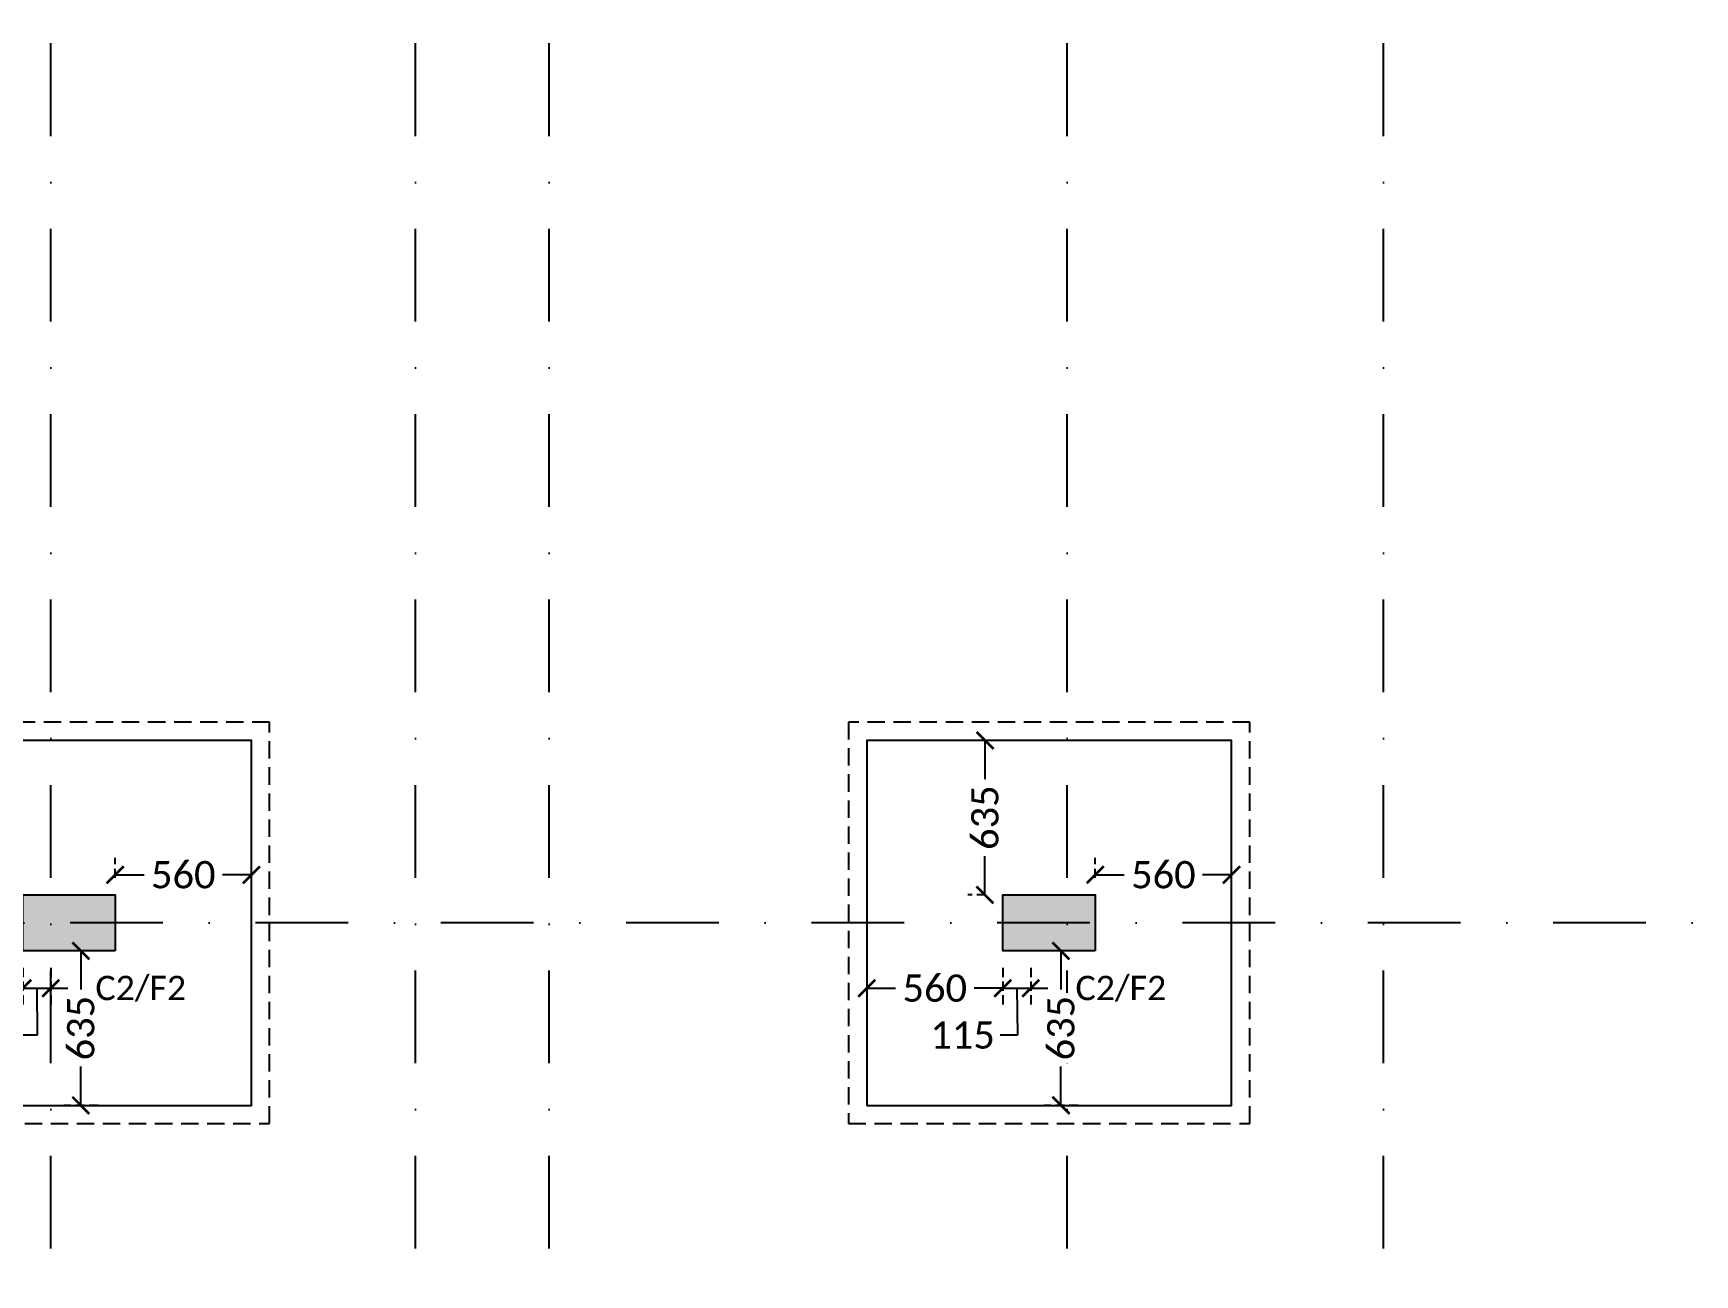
# Model space of a CAD drawing. Header units: millimetres. Extents: x -176651 to 954389, y -469666 to 486614.
# Drawn here: x 824815 to 831647, y 175709 to 180811 of the extents above; entities that cross this region are included whole.
import ezdxf
from ezdxf.xclip import XClip

# ---------------------------------------------------------------- set-up
doc = ezdxf.new("R2010")
doc.units = ezdxf.units.MM
doc.header["$LTSCALE"] = 150
doc.header["$XCLIPFRAME"] = 2
for name, pattern in [('1625E_Grid$0$DASHDOTX2', [50.8, 25.4, -12.7, 0, -12.7]), ('3BHK-W(SB)$0$HIDDEN', [0.375, 0.25, -0.125]), ('HIDDEN2', [4.7625, 3.175, -1.5875])]:
    doc.linetypes.add(name, pattern=pattern)
for name, color, linetype in [('1625E_Columns$0$ad-Column', 3, 'Continuous'), ('1625E_Columns$0$ad-Column Hatch', 125, 'Continuous'), ('1625E_Grid$0$ad-Grid', 8, '1625E_Grid$0$DASHDOTX2'), ('ad-Footing line', 2, 'Continuous'), ('ad-PCC line', 8, 'HIDDEN2'), ("Plot's Boundary$0$ad-Road", 8, 'Continuous'), ("Plot's Boundary$0$ad-Road Hatch", 8, 'Continuous')]:
    doc.layers.add(name, color=color, linetype=linetype)
for name, color, linetype, true_color in [('ad-External Dimensions', 5, 'Continuous', 0x0000ff), ('ad-Foundation text', 6, 'Continuous', 0xff00ff), ('ad-Internal Dimensions', 5, 'Continuous', 0x0000ff)]:
    doc.layers.add(name, color=color, linetype=linetype, true_color=true_color)
doc.styles.get("Standard").update_dxf_attribs({"font": 'calibril.ttf'})
doc.dimstyles.new('A-75-DIM-INT (Framing)', dxfattribs={"dimscale": 100, "dimtxt": 1.6, "dimasz": 1, "dimexe": 1, "dimexo": 1, "dimgap": 0.5, "dimtad": 0, "dimdec": 0, "dimdsep": 46, "dimtxsty": 'Standard', "dimblk": 'ARCHTICK', "dimcen": 0.025, "dimclrd": 5, "dimclre": 5, "dimclrt": 256, "dimazin": 2, "dimtfac": 1, "dimtdec": 0, "dimtmove": 1, "dimatfit": 0, "dimldrblk": 'ARCHTICK', "dimfxl": 1, "dimfxlon": 1, "dimtfill": 1, "dimtolj": 1, "dimtzin": 0, "dimarcsym": 0})

# ---------------------------------------------------------------- blocks, each defined once
blk = doc.blocks.new("Plot's Boundary$0$A$C4fb60e89")
at = {"layer": "Plot's Boundary$0$ad-Road Hatch", "ltscale": 5, "transparency": 33554687}
h = blk.add_hatch(dxfattribs=at)
h.set_pattern_fill('AR-HBONE', color=256, scale=15)
h.set_pattern_definition([(45, (-193247.7, -428758.8), (0, 2155.2615), [4572, -1524]), (135, (-192170.1, -427681.1), (2e-13, 2155.2615), [4572, -1524])])
h.paths.add_polyline_path([(175594.5, -250241), (169177.9, -249341.1), (167473.5, -249057.1), (167473.5, -138693.9), (101313.5, -138693.9), (101313.5, -199953.9), (101307.7, -237994.6), (101040.4, -268291), (101007.7, -280967.7), (101066.4, -293683.6), (101242.5, -311127.2), (100909.9, -319343.6), (100949.1, -333937.5), (100668.7, -366959.6), (100727.3, -390982.9), (100668.7, -404585.6), (100538.2, -420418.5), (100466.5, -428758.8), (92426.2, -427265.5), (92163.5, -427209.5), (92163.5, -321453.9), (24803.5, -321453.9), (24803.5, -412960.5), (15653.5, -411028.6), (15653.5, -321452.2), (-19535.1, -321452.2), (-34427.5, -319476.7), (-65207.4, -315394.6), (-171770.1, -301268.1), (-185853.9, -298333.1), (-193247.7, -296831.5), (-193244, -292907.6), (-191913.8, -285219.4), (-191838.8, -284678.8), (-183397.4, -286393.2), (-169722.9, -289242.8), (-53141.2, -304697.5), (-18730.1, -309262.2), (15653.3, -309262.2), (15653.5, 703.4), (24803.5, 1114.6), (24803.5, -129543.9), (92163.5, -129543.9), (92163.5, 15133.3), (101313.5, 17712.8), (101313.5, -129543.9), (167473.5, -129543.9), (167473.5, 35551.6), (175738, 37855), (175848.8, 28595.3), (175835.8, 25947.4), (175777.1, 14040.5), (175855.3, 2315.8), (175659.7, -18036.1), (175731.4, -34038.6), (175718.4, -46839.2), (175672.7, -63402.4), (175816.2, -82071.9), (175542.3, -106356), (175490.2, -124640.8), (175574.9, -145018.8), (175731.4, -168892), (175796.6, -181268.8), (175796.6, -192667.4), (175744.5, -208200.3), (175829.2, -223276.8), (175887.9, -234871.1)])
h.paths.add_polyline_path([(24803.5, -309263.9), (92163.5, -309263.9), (92163.5, -138693.9), (24803.5, -138693.9)], flags=16)
blk = doc.blocks.new("Plot's Boundary")
at = {"layer": "Plot's Boundary$0$ad-Road", "ltscale": 5}
blk.add_blockref("Plot's Boundary$0$A$C4fb60e89", (191838.8, 428758.8), dxfattribs=at)
blk = doc.blocks.new('1625E_Columns$0$zw$6AA0')
at = {"layer": '1625E_Columns$0$ad-Column Hatch', "transparency": 33554687}
h = blk.add_hatch(color=256, dxfattribs=at)
h.dxf.hatch_style = 1
h.paths.add_polyline_path([(0, -230), (380, -230), (380, 0), (0, 0)])
at = {"layer": '1625E_Columns$0$ad-Column'}
blk.add_lwpolyline([(0, -230), (380, -230), (380, 0), (0, 0)], close=True, dxfattribs=at)
blk = doc.blocks.new('1625E_Columns')
at = {"layer": '1625E_Columns$0$ad-Column', "xscale": -1, "rotation": 359.9999999999997}
for p in [(3210, 8875), (7240, 8875)]:
    blk.add_blockref('1625E_Columns$0$zw$6AA0', p, dxfattribs=at)
blk = doc.blocks.new('1625E_Grid')
at = {"layer": '1625E_Grid$0$ad-Grid', "ltscale": 0.1}
for points in [[(3298.6, -4463.6), (3298.6, -4213.6), (2945, -4010), (2945, 16020), (3298.6, 16223.6), (3298.6, 16473.6)], [(5348.6, -4463.6), (5348.6, -4213.6), (4995, -4010), (4995, 16020), (5348.6, 16223.6), (5348.6, 16473.6)], [(4445, -4010), (4445, 16020)], [(7125, -4010), (7125, 16020)], [(8425, -4010), (8425, 16020)], [(15600, 8760), (-1800, 8760)]]:
    blk.add_lwpolyline(points, dxfattribs=at)
blk = doc.blocks.new('zw$D00E')
at = {"layer": 'ad-Footing line'}
for points in [[(-9850, -5610), (-8350, -5610), (-8350, -4110), (-9850, -4110)], [(-5820, -5610), (-4320, -5610), (-4320, -4110), (-5820, -4110)]]:
    blk.add_lwpolyline(points, close=True, dxfattribs=at)
at = {"layer": 'ad-PCC line', "ltscale": 0.15}
for points in [[(-9925, -5685), (-8275, -5685), (-8275, -4035), (-9925, -4035)], [(-5895, -5685), (-4245, -5685), (-4245, -4035), (-5895, -4035)]]:
    blk.add_lwpolyline(points, close=True, dxfattribs=at)
blk = doc.blocks.new('zw$3F63')
at = {"layer": 'ad-Foundation text', "char_height": 100, "width": 349.312, "attachment_point": 5}
for insert in [(-8804.8, -5130.8), (-4774.8, -5130.8)]:
    blk.add_mtext('\\pxt5;C2/F2', dxfattribs=dict(at, insert=insert))
blk = doc.blocks.new('_ArchTick')
at = {"color": 0, "linetype": 'ByBlock', "const_width": 0.15}
blk.add_lwpolyline([(-0.5, -0.5), (0.5, 0.5)], dxfattribs=at)
blk = doc.blocks.new('*D122')
at = {"layer": 'ad-Internal Dimensions', "linetype": '3BHK-W(SB)$0$HIDDEN', "lineweight": -2, "transparency": 16777216}
for p, q in [((-9290, -5045), (-9290, -5198.7)), ((-9175, -5045), (-9175, -5198.7))]:
    blk.add_line(p, q, dxfattribs=at)
at = {"layer": 'ad-Internal Dimensions', "lineweight": -2, "transparency": 16777216}
for p, q in [((-9290, -5128.7), (-9360, -5128.7)), ((-9290, -5128.7), (-9175, -5128.7)), ((-9290, -5128.7), (-9175, -5128.7)), ((-9232.5, -5128.7), (-9230.5, -5321.3)), ((-9175, -5128.7), (-9105, -5128.7)), ((-9230.5, -5321.3), (-9300.5, -5321.3))]:
    blk.add_line(p, q, dxfattribs=at)
at = {"layer": 'Defpoints', "color": 0, "transparency": 16777216}
for p in [(-9290, -4975), (-9175, -4975), (-9175, -5128.7)]:
    blk.add_point(p, dxfattribs=at)
at = {"layer": 'ad-Internal Dimensions', "lineweight": -2, "transparency": 16777216, "xscale": 70, "yscale": 70, "zscale": 70}
blk.add_blockref('_ArchTick', (-9290, -5128.7), dxfattribs=at)
at = {"layer": 'ad-Internal Dimensions', "lineweight": -2, "transparency": 16777216, "xscale": 70, "yscale": 70, "zscale": 70, "rotation": 180}
blk.add_blockref('_ArchTick', (-9175, -5128.7), dxfattribs=at)
at = {"layer": 'ad-Internal Dimensions', "transparency": 16777216, "insert": (-9455.7, -5321.3), "char_height": 112, "attachment_point": 5, "bg_fill": 3, "box_fill_scale": 1.1, "bg_fill_color": 256, "bg_fill_true_color": 13158600, "bg_fill_transparency": 0}
blk.add_mtext('\\A1;115', dxfattribs=at)
blk = doc.blocks.new('*D124')
at = {"layer": 'ad-Internal Dimensions', "linetype": '3BHK-W(SB)$0$HIDDEN', "lineweight": -2, "transparency": 16777216}
for p, q in [((-8910, -4675), (-8910, -4592.5)), ((-8350, -4675), (-8350, -4592.5))]:
    blk.add_line(p, q, dxfattribs=at)
at = {"layer": 'ad-Internal Dimensions', "lineweight": -2, "transparency": 16777216}
for p, q in [((-8910, -4662.5), (-8791.3, -4662.5)), ((-8350, -4662.5), (-8468.7, -4662.5))]:
    blk.add_line(p, q, dxfattribs=at)
at = {"layer": 'Defpoints', "color": 0, "transparency": 16777216}
for p in [(-8350, -4662.5), (-8910, -4745), (-8350, -4745)]:
    blk.add_point(p, dxfattribs=at)
at = {"layer": 'ad-Internal Dimensions', "lineweight": -2, "transparency": 16777216, "xscale": 70, "yscale": 70, "zscale": 70, "rotation": 180}
blk.add_blockref('_ArchTick', (-8910, -4662.5), dxfattribs=at)
at = {"layer": 'ad-Internal Dimensions', "lineweight": -2, "transparency": 16777216, "xscale": 70, "yscale": 70, "zscale": 70}
blk.add_blockref('_ArchTick', (-8350, -4662.5), dxfattribs=at)
at = {"layer": 'ad-Internal Dimensions', "transparency": 16777216, "insert": (-8630, -4662.5), "char_height": 112, "attachment_point": 5, "bg_fill": 3, "box_fill_scale": 1.1, "bg_fill_color": 256, "bg_fill_true_color": 13158600, "bg_fill_transparency": 0}
blk.add_mtext('\\A1;560', dxfattribs=at)
blk = doc.blocks.new('*D179')
at = {"layer": 'ad-Internal Dimensions', "linetype": '3BHK-W(SB)$0$HIDDEN', "lineweight": -2, "transparency": 16777216}
for p, q in [((-8980, -4975), (-9121.2, -4975)), ((-8980, -5610), (-9121.2, -5610))]:
    blk.add_line(p, q, dxfattribs=at)
at = {"layer": 'ad-Internal Dimensions', "lineweight": -2, "transparency": 16777216}
for p, q in [((-9051.2, -4975), (-9051.2, -5134.3)), ((-9051.2, -5610), (-9051.2, -5450.7))]:
    blk.add_line(p, q, dxfattribs=at)
at = {"layer": 'Defpoints', "color": 0, "transparency": 16777216}
for p in [(-8910, -4975), (-9051.2, -5610), (-8910, -5610)]:
    blk.add_point(p, dxfattribs=at)
at = {"layer": 'ad-Internal Dimensions', "lineweight": -2, "transparency": 16777216, "xscale": 70, "yscale": 70, "zscale": 70}
for p, rotation in [((-9051.2, -4975), 90), ((-9051.2, -5610), 270)]:
    blk.add_blockref('_ArchTick', p, dxfattribs=dict(at, rotation=rotation))
at = {"layer": 'ad-Internal Dimensions', "transparency": 16777216, "insert": (-9051.2, -5292.5), "char_height": 112, "attachment_point": 5, "rotation": 90, "bg_fill": 3, "box_fill_scale": 1.1, "bg_fill_color": 256, "bg_fill_true_color": 13158600, "bg_fill_transparency": 0}
blk.add_mtext('\\A1;635', dxfattribs=at)
blk = doc.blocks.new('*D180')
at = {"layer": 'ad-Internal Dimensions', "linetype": '3BHK-W(SB)$0$HIDDEN', "lineweight": -2, "transparency": 16777216}
for p, q in [((-5260, -5045), (-5260, -5198.7)), ((-5145, -5045), (-5145, -5198.7))]:
    blk.add_line(p, q, dxfattribs=at)
at = {"layer": 'ad-Internal Dimensions', "lineweight": -2, "transparency": 16777216}
for p, q in [((-5260, -5128.7), (-5330, -5128.7)), ((-5260, -5128.7), (-5145, -5128.7)), ((-5260, -5128.7), (-5145, -5128.7)), ((-5202.5, -5128.7), (-5200.5, -5321.3)), ((-5145, -5128.7), (-5075, -5128.7)), ((-5200.5, -5321.3), (-5270.5, -5321.3))]:
    blk.add_line(p, q, dxfattribs=at)
at = {"layer": 'Defpoints', "color": 0, "transparency": 16777216}
for p in [(-5260, -4975), (-5145, -4975), (-5145, -5128.7)]:
    blk.add_point(p, dxfattribs=at)
at = {"layer": 'ad-Internal Dimensions', "lineweight": -2, "transparency": 16777216, "xscale": 70, "yscale": 70, "zscale": 70}
blk.add_blockref('_ArchTick', (-5260, -5128.7), dxfattribs=at)
at = {"layer": 'ad-Internal Dimensions', "lineweight": -2, "transparency": 16777216, "xscale": 70, "yscale": 70, "zscale": 70, "rotation": 180}
blk.add_blockref('_ArchTick', (-5145, -5128.7), dxfattribs=at)
at = {"layer": 'ad-Internal Dimensions', "transparency": 16777216, "insert": (-5425.7, -5321.3), "char_height": 112, "attachment_point": 5, "bg_fill": 3, "box_fill_scale": 1.1, "bg_fill_color": 256, "bg_fill_true_color": 13158600, "bg_fill_transparency": 0}
blk.add_mtext('\\A1;115', dxfattribs=at)
blk = doc.blocks.new('*D181')
at = {"layer": 'ad-Internal Dimensions', "linetype": '3BHK-W(SB)$0$HIDDEN', "lineweight": -2, "transparency": 16777216}
for p, q in [((-5820, -5045), (-5820, -5198.7)), ((-5260, -5045), (-5260, -5198.7))]:
    blk.add_line(p, q, dxfattribs=at)
at = {"layer": 'ad-Internal Dimensions', "lineweight": -2, "transparency": 16777216}
for p, q in [((-5820, -5128.7), (-5701.3, -5128.7)), ((-5260, -5128.7), (-5378.7, -5128.7))]:
    blk.add_line(p, q, dxfattribs=at)
at = {"layer": 'Defpoints', "color": 0, "transparency": 16777216}
for p in [(-5820, -4975), (-5260, -4975), (-5820, -5128.7)]:
    blk.add_point(p, dxfattribs=at)
at = {"layer": 'ad-Internal Dimensions', "lineweight": -2, "transparency": 16777216, "xscale": 70, "yscale": 70, "zscale": 70, "rotation": 180}
blk.add_blockref('_ArchTick', (-5820, -5128.7), dxfattribs=at)
at = {"layer": 'ad-Internal Dimensions', "lineweight": -2, "transparency": 16777216, "xscale": 70, "yscale": 70, "zscale": 70}
blk.add_blockref('_ArchTick', (-5260, -5128.7), dxfattribs=at)
at = {"layer": 'ad-Internal Dimensions', "transparency": 16777216, "insert": (-5540, -5128.7), "char_height": 112, "attachment_point": 5, "bg_fill": 3, "box_fill_scale": 1.1, "bg_fill_color": 256, "bg_fill_true_color": 13158600, "bg_fill_transparency": 0}
blk.add_mtext('\\A1;560', dxfattribs=at)
blk = doc.blocks.new('*D182')
at = {"layer": 'ad-Internal Dimensions', "linetype": '3BHK-W(SB)$0$HIDDEN', "lineweight": -2, "transparency": 16777216}
for p, q in [((-4880, -4675), (-4880, -4592.5)), ((-4320, -4675), (-4320, -4592.5))]:
    blk.add_line(p, q, dxfattribs=at)
at = {"layer": 'ad-Internal Dimensions', "lineweight": -2, "transparency": 16777216}
for p, q in [((-4880, -4662.5), (-4761.3, -4662.5)), ((-4320, -4662.5), (-4438.7, -4662.5))]:
    blk.add_line(p, q, dxfattribs=at)
at = {"layer": 'Defpoints', "color": 0, "transparency": 16777216}
for p in [(-4320, -4662.5), (-4880, -4745), (-4320, -4745)]:
    blk.add_point(p, dxfattribs=at)
at = {"layer": 'ad-Internal Dimensions', "lineweight": -2, "transparency": 16777216, "xscale": 70, "yscale": 70, "zscale": 70, "rotation": 180}
blk.add_blockref('_ArchTick', (-4880, -4662.5), dxfattribs=at)
at = {"layer": 'ad-Internal Dimensions', "lineweight": -2, "transparency": 16777216, "xscale": 70, "yscale": 70, "zscale": 70}
blk.add_blockref('_ArchTick', (-4320, -4662.5), dxfattribs=at)
at = {"layer": 'ad-Internal Dimensions', "transparency": 16777216, "insert": (-4600, -4662.5), "char_height": 112, "attachment_point": 5, "bg_fill": 3, "box_fill_scale": 1.1, "bg_fill_color": 256, "bg_fill_true_color": 13158600, "bg_fill_transparency": 0}
blk.add_mtext('\\A1;560', dxfattribs=at)
blk = doc.blocks.new('*D183')
at = {"layer": 'ad-Internal Dimensions', "linetype": '3BHK-W(SB)$0$HIDDEN', "lineweight": -2, "transparency": 16777216}
for p, q in [((-5330, -4110), (-5403.6, -4110)), ((-5330, -4745), (-5403.6, -4745))]:
    blk.add_line(p, q, dxfattribs=at)
at = {"layer": 'ad-Internal Dimensions', "lineweight": -2, "transparency": 16777216}
for p, q in [((-5333.6, -4110), (-5333.6, -4269.3)), ((-5333.6, -4745), (-5333.6, -4585.7))]:
    blk.add_line(p, q, dxfattribs=at)
at = {"layer": 'Defpoints', "color": 0, "transparency": 16777216}
for p in [(-5333.6, -4110), (-5260, -4110), (-5260, -4745)]:
    blk.add_point(p, dxfattribs=at)
at = {"layer": 'ad-Internal Dimensions', "lineweight": -2, "transparency": 16777216, "xscale": 70, "yscale": 70, "zscale": 70}
for p, rotation in [((-5333.6, -4110), 90), ((-5333.6, -4745), 270)]:
    blk.add_blockref('_ArchTick', p, dxfattribs=dict(at, rotation=rotation))
at = {"layer": 'ad-Internal Dimensions', "transparency": 16777216, "insert": (-5333.6, -4427.5), "char_height": 112, "attachment_point": 5, "rotation": 90, "bg_fill": 3, "box_fill_scale": 1.1, "bg_fill_color": 256, "bg_fill_true_color": 13158600, "bg_fill_transparency": 0}
blk.add_mtext('\\A1;635', dxfattribs=at)
blk = doc.blocks.new('*D184')
at = {"layer": 'ad-Internal Dimensions', "linetype": '3BHK-W(SB)$0$HIDDEN', "lineweight": -2, "transparency": 16777216}
for p, q in [((-4950, -4975), (-5091.2, -4975)), ((-4950, -5610), (-5091.2, -5610))]:
    blk.add_line(p, q, dxfattribs=at)
at = {"layer": 'ad-Internal Dimensions', "lineweight": -2, "transparency": 16777216}
for p, q in [((-5021.2, -4975), (-5021.2, -5134.3)), ((-5021.2, -5610), (-5021.2, -5450.7))]:
    blk.add_line(p, q, dxfattribs=at)
at = {"layer": 'Defpoints', "color": 0, "transparency": 16777216}
for p in [(-4880, -4975), (-5021.2, -5610), (-4880, -5610)]:
    blk.add_point(p, dxfattribs=at)
at = {"layer": 'ad-Internal Dimensions', "lineweight": -2, "transparency": 16777216, "xscale": 70, "yscale": 70, "zscale": 70}
for p, rotation in [((-5021.2, -4975), 90), ((-5021.2, -5610), 270)]:
    blk.add_blockref('_ArchTick', p, dxfattribs=dict(at, rotation=rotation))
at = {"layer": 'ad-Internal Dimensions', "transparency": 16777216, "insert": (-5021.2, -5292.5), "char_height": 112, "attachment_point": 5, "rotation": 90, "bg_fill": 3, "box_fill_scale": 1.1, "bg_fill_color": 256, "bg_fill_true_color": 13158600, "bg_fill_transparency": 0}
blk.add_mtext('\\A1;635', dxfattribs=at)
blk = doc.blocks.new('zw$6FB5')
at = {"layer": 'ad-Internal Dimensions'}
dim = blk.add_linear_dim(base=(-5333.6, -4110), p1=(-5260, -4745), p2=(-5260, -4110), angle=90, dimstyle='A-75-DIM-INT (Framing)', override={"dimscale": 70, "dimblk": 'ArchTick', "dimclrd": 256, "dimclre": 256, "dimfxl": 10, "dimtfill": 1, "dimtfillclr": 0}, dxfattribs=at)
dim.commit()
dim.dimension.update_dxf_attribs({"geometry": '*D183', "text_midpoint": (-5333.6, -4427.5)})
for base, p1, p2, picture, middle in [((-8350, -4662.5), (-8910, -4745), (-8350, -4745), '*D124', (-8630, -4662.5)), ((-4320, -4662.5), (-4880, -4745), (-4320, -4745), '*D182', (-4600, -4662.5))]:
    dim = blk.add_linear_dim(base=base, p1=p1, p2=p2, dimstyle='A-75-DIM-INT (Framing)', override={"dimscale": 70, "dimblk": 'ArchTick', "dimclrd": 256, "dimclre": 256, "dimfxl": 10, "dimtfill": 1, "dimtfillclr": 0}, dxfattribs=at)
    dim.commit()
    dim.dimension.update_dxf_attribs({"geometry": picture, "text_midpoint": middle})
for base, p1, p2, picture, middle in [((-9175, -5128.7), (-9290, -4975), (-9175, -4975), '*D122', (-9335.5, -5321.3)), ((-5145, -5128.7), (-5260, -4975), (-5145, -4975), '*D180', (-5305.5, -5321.3))]:
    dim = blk.add_linear_dim(base=base, p1=p1, p2=p2, dimstyle='A-75-DIM-INT (Framing)', override={"dimscale": 70, "dimblk": 'ArchTick', "dimclrd": 256, "dimclre": 256, "dimfxl": 10, "dimtfill": 1, "dimtfillclr": 0}, dxfattribs=at)
    dim.commit()
    dim.dimension.update_dxf_attribs({"geometry": picture, "text_midpoint": middle, "dimtype": 128})
for base, p1, p2, picture, middle in [((-9051.2, -5610), (-8910, -4975), (-8910, -5610), '*D179', (-9051.2, -5292.5)), ((-5021.2, -5610), (-4880, -4975), (-4880, -5610), '*D184', (-5021.2, -5292.5))]:
    dim = blk.add_linear_dim(base=base, p1=p1, p2=p2, angle=90, dimstyle='A-75-DIM-INT (Framing)', override={"dimscale": 70, "dimblk": 'ArchTick', "dimclrd": 256, "dimclre": 256, "dimfxl": 10, "dimtfill": 1, "dimtfillclr": 0}, dxfattribs=at)
    dim.commit()
    dim.dimension.update_dxf_attribs({"geometry": picture, "text_midpoint": middle})
dim = blk.add_linear_dim(base=(-5820, -5128.7), p1=(-5260, -4975), p2=(-5820, -4975), dimstyle='A-75-DIM-INT (Framing)', override={"dimscale": 70, "dimblk": 'ArchTick', "dimclrd": 256, "dimclre": 256, "dimfxl": 10, "dimtfill": 1, "dimtfillclr": 0}, dxfattribs=at)
dim.commit()
dim.dimension.update_dxf_attribs({"geometry": '*D181', "text_midpoint": (-5540, -5128.7)})

msp = doc.modelspace()

# ---------------------------------------------------------------- block references
ref = msp.add_blockref("Plot's Boundary", (565520, 0))
XClip(ref).set_block_clipping_path([(245322.2775057808, 154244.8999686334), (289002.2775057808, 204914.8999686334)])

# ---------------------------------------------------------------- next in the draw order: block references
msp.add_blockref('1625E_Columns', (821942.3, 168394.9))

# ---------------------------------------------------------------- next in the draw order: block references
msp.add_blockref('1625E_Grid', (821942.3, 168394.9))

# ---------------------------------------------------------------- next in the draw order: block references
at = {"layer": 'ad-External Dimensions'}
for name in ['zw$D00E', 'zw$3F63']:
    msp.add_blockref(name, (834062.3, 182014.9), dxfattribs=at)

# ---------------------------------------------------------------- next in the draw order: block references
at = {"layer": 'ad-Internal Dimensions'}
msp.add_blockref('zw$6FB5', (834062.3, 182014.9), dxfattribs=at)

doc.saveas('drawing.dxf')
